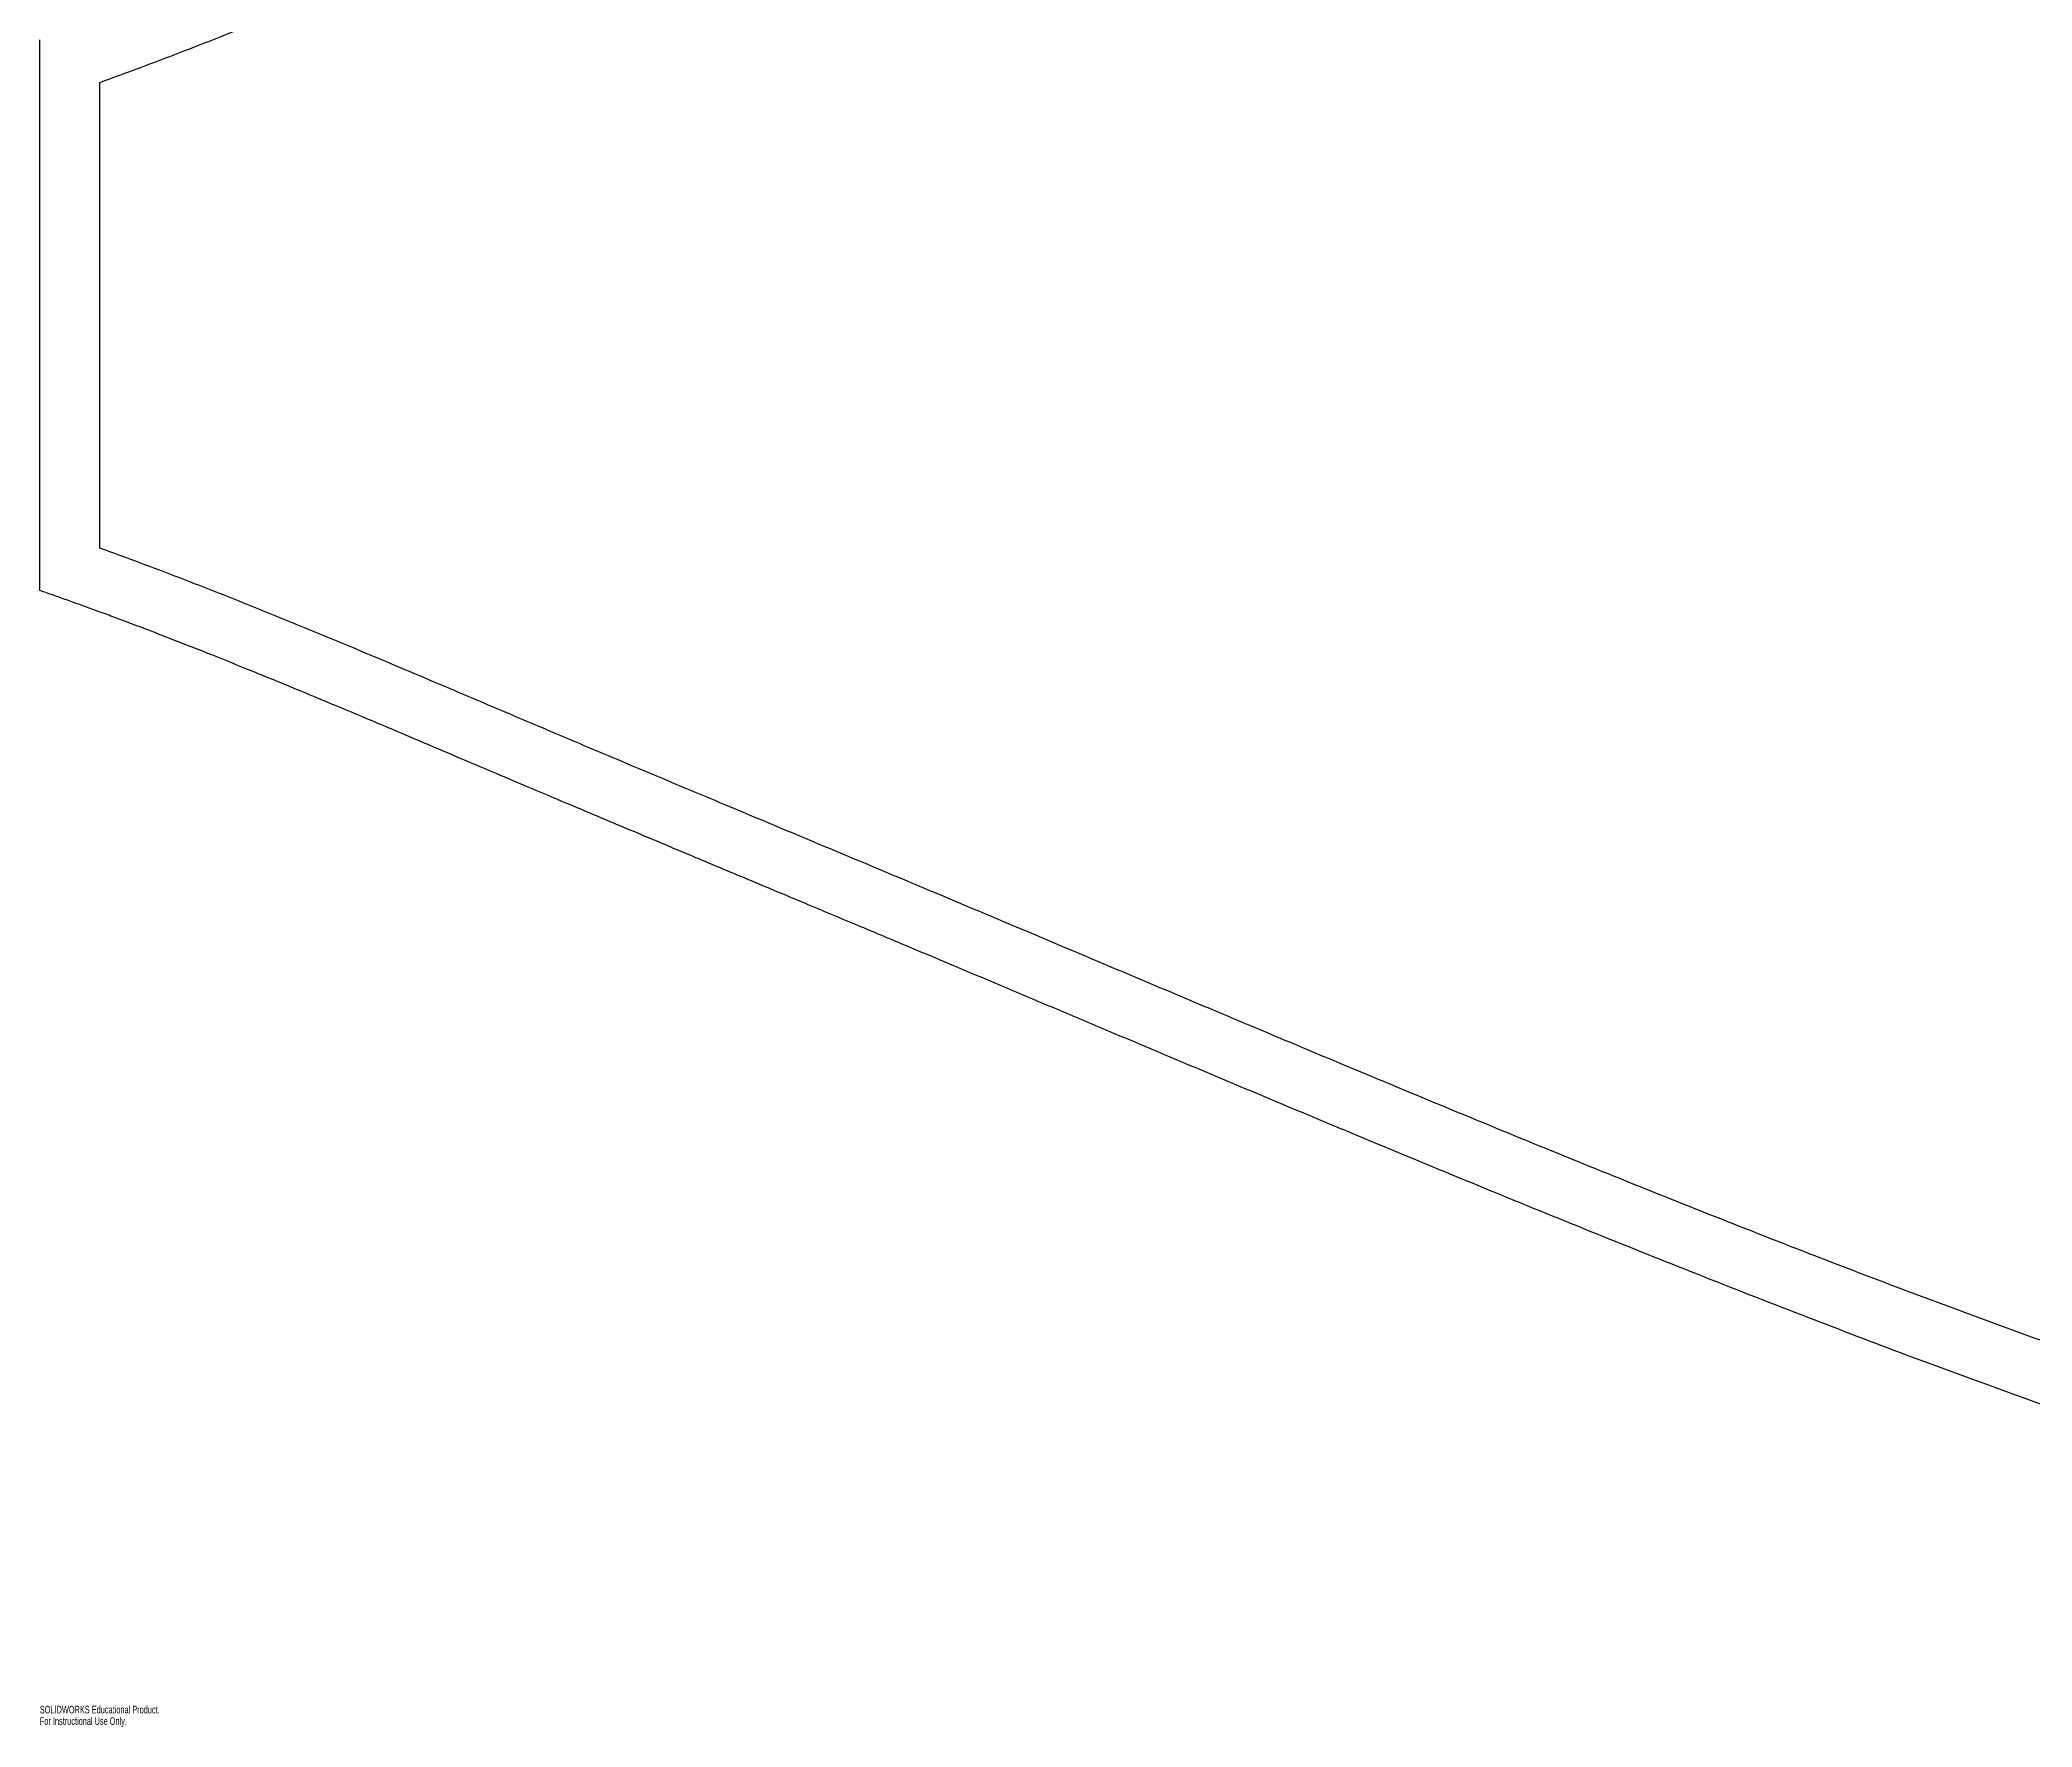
# Model space of a CAD drawing. Header units: inches. Extents: x -254 to -57, y 28 to 98.
# Drawn here: x -253.81 to -204.01, y 27.92 to 70.1 of the extents above; entities that cross this region are included whole.
import ezdxf

# ---------------------------------------------------------------- set-up
doc = ezdxf.new("R2010")
doc.units = ezdxf.units.IN
doc.header["$MEASUREMENT"] = 0
doc.styles.add('SLDTEXTSTYLE0', font='TXT', dxfattribs={"width": 0.7})

msp = doc.modelspace()

# ---------------------------------------------------------------- linework, layer by layer
at = {"color": 7, "linetype": 'Continuous', "lineweight": 25}
for p, q in [((-253.807, 56.329), (-253.807, 70.095)), ((-252.307, 57.392), (-252.307, 69.033))]:
    msp.add_line(p, q, dxfattribs=at)
for points, knots in [([(-252.307, 69.033), (-251.972, 69.153), (-251.303, 69.398), (-249.977, 69.902), (-248.332, 70.554), (-246.375, 71.358), (-244.43, 72.175), (-242.494, 72.999), (-240.562, 73.818), (-238.626, 74.633), (-237.333, 75.175), (-236.687, 75.446)], [0.0590051, 0.0590051, 0.0590051, 0.0590051, 0.1178167, 0.1766283, 0.2942515, 0.4118747, 0.5294979, 0.6471211, 0.7647444, 0.8823676, 0.9999908, 0.9999908, 0.9999908, 0.9999908]), ([(-236.687, 50.978), (-237.333, 51.249), (-238.626, 51.791), (-240.562, 52.606), (-242.494, 53.425), (-244.43, 54.249), (-246.375, 55.067), (-248.332, 55.871), (-249.977, 56.522), (-251.303, 57.026), (-251.972, 57.271), (-252.307, 57.392)], [0.0000065, 0.0000065, 0.0000065, 0.0000065, 0.1176297, 0.2352529, 0.3528761, 0.4704993, 0.5881225, 0.7057457, 0.8233689, 0.8821805, 0.9409921, 0.9409921, 0.9409921, 0.9409921]), ([(-237.267, 49.595), (-237.455, 49.674), (-237.82, 49.827), (-238.352, 50.05), (-238.851, 50.259), (-239.523, 50.541), (-240.365, 50.896), (-241.394, 51.33), (-242.417, 51.763), (-243.445, 52.2), (-244.473, 52.637), (-245.501, 53.072), (-246.53, 53.504), (-247.573, 53.937), (-248.606, 54.36), (-249.472, 54.708), (-250.151, 54.976), (-250.673, 55.179), (-251.19, 55.378), (-251.66, 55.556), (-252.075, 55.711), (-252.435, 55.843), (-252.789, 55.971), (-253.135, 56.095), (-253.473, 56.214), (-253.696, 56.291), (-253.807, 56.329)], [0, 0, 0, 0, 0.034226, 0.066469, 0.096728, 0.125004, 0.188643, 0.250006, 0.312507, 0.375008, 0.43751, 0.500012, 0.562513, 0.625013, 0.689715, 0.750015, 0.781818, 0.812514, 0.844215, 0.875006, 0.897032, 0.91858, 0.939651, 0.960244, 0.98036, 1, 1, 1, 1]), ([(-154.221, 29.995), (-154.334, 29.993), (-154.559, 29.99), (-155.006, 29.985), (-155.792, 29.978), (-157.361, 29.972), (-160.5, 29.995), (-164.979, 30.128), (-170.345, 30.461), (-174.807, 30.877), (-178.37, 31.287), (-181.031, 31.635), (-183.675, 32.037), (-186.302, 32.506), (-188.904, 33.053), (-191.491, 33.687), (-194.065, 34.394), (-196.627, 35.164), (-199.179, 35.986), (-202.568, 37.137), (-206.777, 38.666), (-211.796, 40.611), (-216.79, 42.63), (-221.768, 44.701), (-225.911, 46.447), (-229.225, 47.847), (-231.713, 48.895), (-234.202, 49.938), (-235.859, 50.631), (-236.687, 50.978)], [0.0000028, 0.0000028, 0.0000028, 0.0000028, 0.003909, 0.0078153, 0.0156277, 0.0312527, 0.0625025, 0.1250023, 0.187502, 0.2500018, 0.2812516, 0.3125015, 0.3437514, 0.3750012, 0.4062511, 0.437501, 0.4687509, 0.5000007, 0.5312506, 0.5625005, 0.6250002, 0.6875, 0.7499997, 0.8124994, 0.8749992, 0.906249, 0.9374989, 0.9687488, 0.9999987, 0.9999987, 0.9999987, 0.9999987]), ([(-154.2, 28.495), (-154.314, 28.493), (-154.542, 28.49), (-154.883, 28.486), (-155.224, 28.483), (-155.564, 28.48), (-155.904, 28.478), (-156.806, 28.474), (-157.819, 28.476), (-158.83, 28.485), (-159.278, 28.49), (-159.954, 28.5), (-160.968, 28.518), (-162.32, 28.554), (-163.665, 28.599), (-165.007, 28.655), (-166.35, 28.722), (-167.692, 28.799), (-169.035, 28.887), (-170.818, 29.017), (-173.051, 29.207), (-175.279, 29.429), (-177.064, 29.627), (-178.842, 29.837), (-181.063, 30.125), (-183.721, 30.525), (-185.929, 30.914), (-187.69, 31.265), (-189.45, 31.645), (-191.643, 32.177), (-194.263, 32.89), (-196.869, 33.668), (-199.46, 34.499), (-202.036, 35.371), (-204.598, 36.279), (-207.123, 37.209), (-209.662, 38.176), (-212.192, 39.165), (-214.739, 40.183), (-217.255, 41.207), (-219.765, 42.243), (-222.271, 43.288), (-224.772, 44.34), (-226.855, 45.218), (-228.521, 45.922), (-230.187, 46.625), (-231.823, 47.314), (-233.489, 48.013), (-234.488, 48.432), (-235.35, 48.792), (-236.004, 49.066), (-236.671, 49.345), (-237.088, 49.52), (-237.267, 49.595)], [0, 0, 0, 0, 0.003936, 0.007867, 0.011793, 0.015714, 0.019629, 0.023539, 0.046893, 0.054637, 0.058502, 0.062361, 0.078009, 0.093585, 0.10909, 0.124526, 0.14004, 0.155551, 0.171009, 0.18655, 0.217369, 0.2485, 0.263983, 0.279467, 0.310438, 0.341427, 0.372455, 0.387994, 0.403556, 0.434765, 0.466099, 0.497529, 0.528941, 0.560336, 0.591724, 0.623112, 0.653585, 0.685899, 0.717304, 0.748716, 0.780127, 0.811538, 0.842948, 0.874357, 0.890062, 0.905767, 0.937177, 0.951802, 0.968588, 0.974832, 0.984294, 0.993251, 1, 1, 1, 1])]:
    msp.add_open_spline(points, degree=3, knots=knots, dxfattribs=at)

# ---------------------------------------------------------------- texts
at = {"color": 7, "linetype": 'Continuous', "char_height": 0.1903, "attachment_point": 1, "style": 'SLDTEXTSTYLE0'}
for s, insert in [('SOLIDWORKS Educational Product.', (-253.807, 28.455)), ('For Instructional Use Only.', (-253.807, 28.169))]:
    msp.add_mtext(s, dxfattribs=dict(at, insert=insert))

doc.saveas('drawing.dxf')
